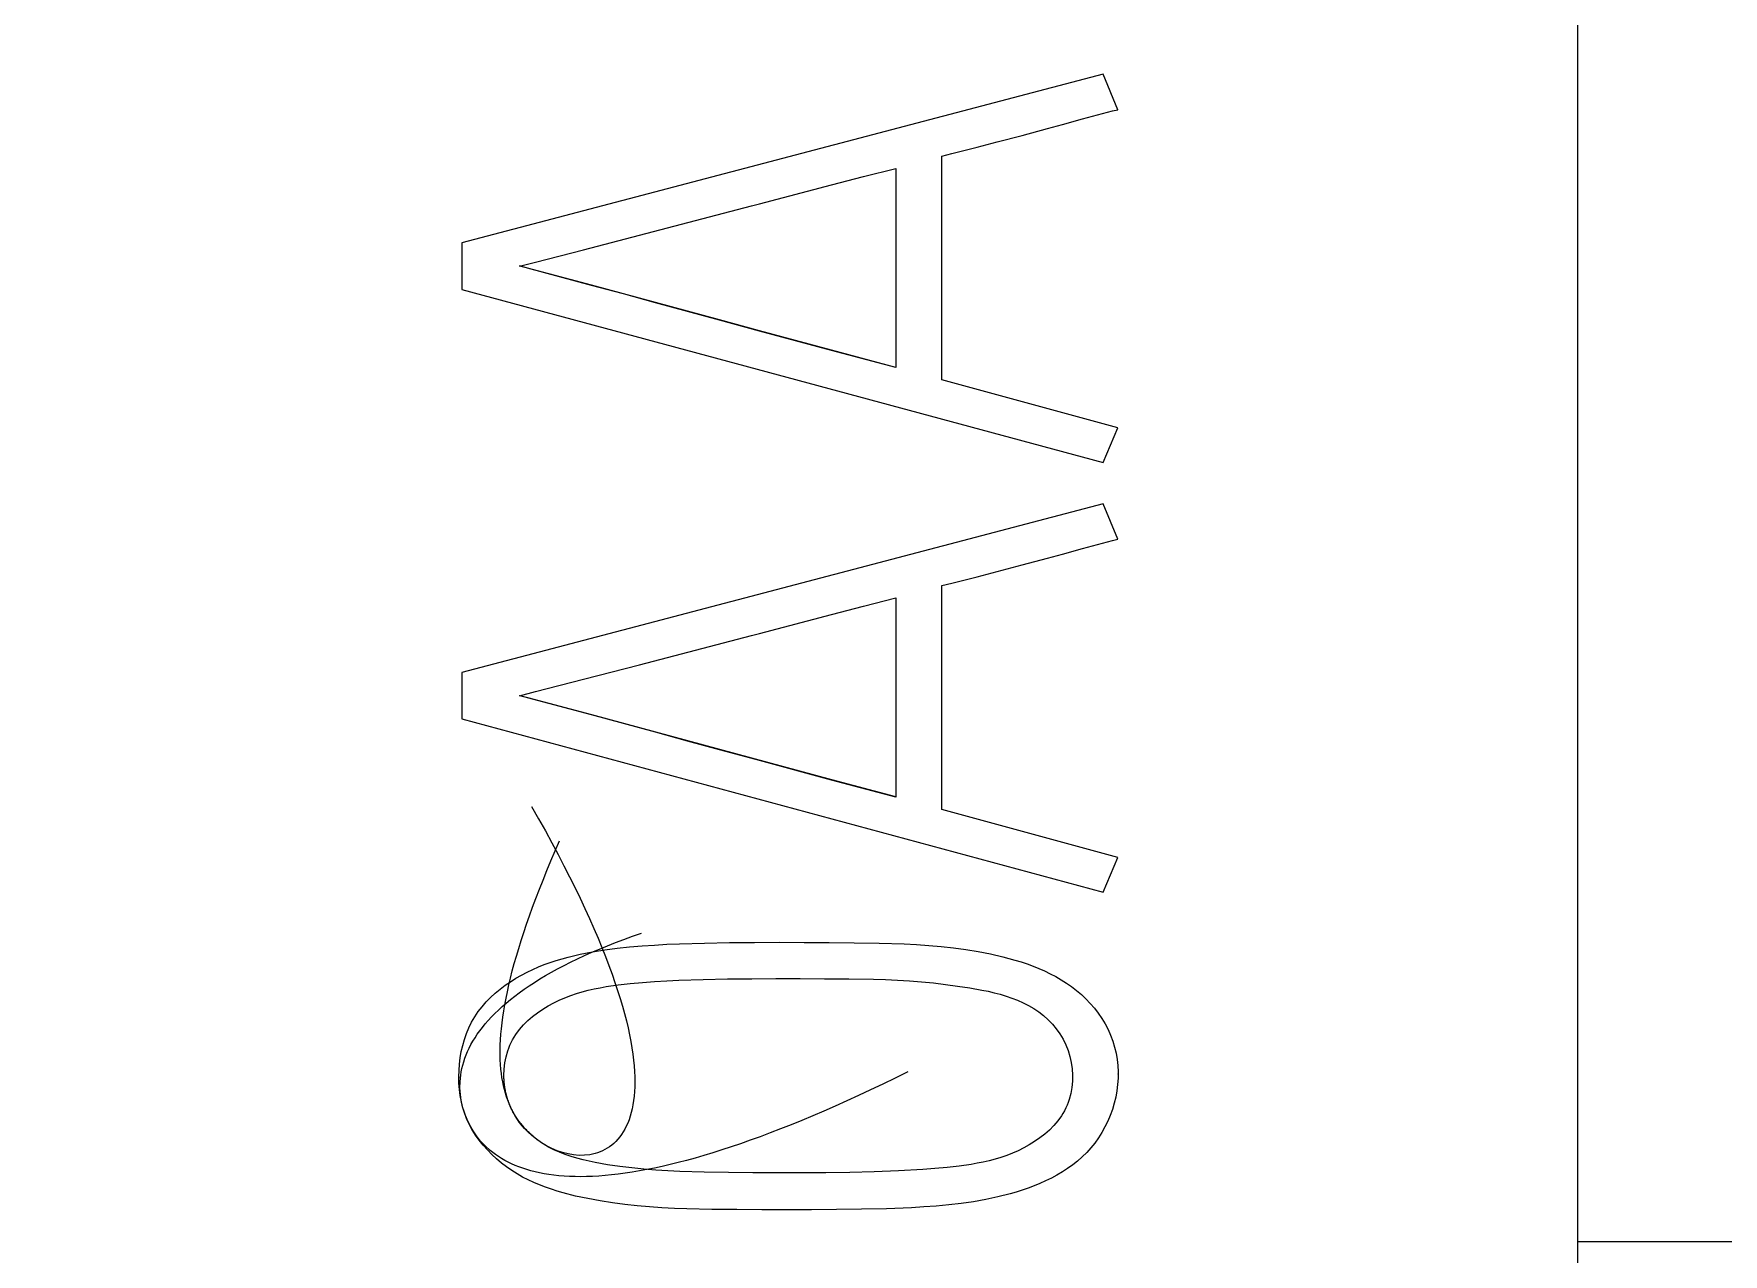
# Model space of a CAD drawing. Header units: millimetres. Extents: x 42356 to 50646, y 31507 to 39566.
# Drawn here: x 47896.203 to 47899.839, y 33830.461 to 33833.087 of the extents above; entities that cross this region are included whole.
import ezdxf

# ---------------------------------------------------------------- set-up
doc = ezdxf.new("R2010")
doc.units = ezdxf.units.MM
doc.set_wipeout_variables(frame=1)
doc.layers.add('000-PI-Oprema', color=30, linetype='Continuous', lineweight=5)
doc.layers.add('004-PI-DIN Šina', color=3, linetype='Continuous')

# ---------------------------------------------------------------- blocks, each defined once
blk = doc.blocks.new('*U116')
at = {"layer": '004-PI-DIN Šina'}
blk.add_lwpolyline([(0, 12.5), (650, 12.5)], dxfattribs=at)
blk = doc.blocks.new('6ES7193-6PA00-0AA0')
blk.add_wipeout([(47315.5808, 38480.0409), (47322.5808, 38480.0409), (47322.5808, 38362.9039), (47315.5808, 38362.9039)])
at = {"layer": '000-PI-Oprema'}
for p, q in [((47322.5808, 38362.9039), (47322.5808, 38480.0409)), ((47321.5594, 38438.7325), (47320.1788, 38438.3694)), ((47321.5905, 38438.6561), (47321.5594, 38438.7325)), ((47321.5905, 38438.6561), (47321.5905, 38438.6567)), ((47321.3852, 38438.6009), (47321.4392, 38438.6154)), ((47321.4392, 38438.6154), (47321.4716, 38438.6243)), ((47321.4716, 38438.6243), (47321.5147, 38438.6363)), ((47321.5147, 38438.6363), (47321.5363, 38438.6422)), ((47321.5363, 38438.6422), (47321.5579, 38438.6479)), ((47321.2878, 38438.5755), (47321.3311, 38438.5867)), ((47321.3311, 38438.5867), (47321.3852, 38438.6009)), ((47321.2118, 38438.5564), (47321.2335, 38438.5618)), ((47321.2118, 38438.0748), (47321.2118, 38438.5564)), ((47321.2335, 38438.5618), (47321.2878, 38438.5755)), ((47320.9749, 38438.4944), (47321.0438, 38438.5122)), ((47321.0438, 38438.5122), (47321.1128, 38438.5299)), ((47321.1128, 38438.5299), (47321.1128, 38438.1013)), ((47320.8199, 38438.4538), (47320.9232, 38438.4809)), ((47320.9232, 38438.4809), (47320.9749, 38438.4944)), ((47320.5617, 38438.3861), (47320.8027, 38438.4492)), ((47320.8027, 38438.4492), (47320.8199, 38438.4538)), ((47320.1788, 38438.3694), (47320.1788, 38438.2696)), ((47320.441, 38438.355), (47320.5617, 38438.3861)), ((47320.3031, 38438.3195), (47320.3375, 38438.3285)), ((47320.3375, 38438.3285), (47320.441, 38438.355)), ((47320.3203, 38438.3154), (47320.3031, 38438.32)), ((47320.3203, 38438.3149), (47320.3031, 38438.3195)), ((47320.4583, 38438.2788), (47320.3203, 38438.3154)), ((47320.4583, 38438.2783), (47320.3203, 38438.3149)), ((47320.1788, 38438.2696), (47321.5594, 38437.8971)), ((47320.5272, 38438.2602), (47320.4583, 38438.2788)), ((47320.5272, 38438.2597), (47320.4583, 38438.2783)), ((47320.5961, 38438.2414), (47320.5272, 38438.2602)), ((47320.5961, 38438.2409), (47320.5272, 38438.2597)), ((47320.6649, 38438.2226), (47320.5961, 38438.2414)), ((47320.6649, 38438.2221), (47320.5961, 38438.2409)), ((47320.7338, 38438.2038), (47320.6649, 38438.2226)), ((47320.7338, 38438.2033), (47320.6649, 38438.2221)), ((47320.8199, 38438.1805), (47320.7338, 38438.2038)), ((47320.8199, 38438.18), (47320.7338, 38438.2033)), ((47320.9749, 38438.1388), (47320.8199, 38438.1805)), ((47320.9749, 38438.1383), (47320.8199, 38438.18)), ((47321.1128, 38438.1018), (47320.9749, 38438.1388)), ((47321.1128, 38438.1013), (47320.9749, 38438.1383)), ((47321.5905, 38437.9719), (47321.2118, 38438.0748)), ((47321.5594, 38437.8971), (47321.5905, 38437.9719)), ((47321.5594, 38437.8083), (47320.1788, 38437.4451)), ((47321.5905, 38437.7319), (47321.5594, 38437.8083)), ((47321.4716, 38437.7), (47321.5147, 38437.7121)), ((47321.5147, 38437.7121), (47321.5363, 38437.718)), ((47321.5363, 38437.718), (47321.5579, 38437.7237)), ((47321.5905, 38437.7319), (47321.5905, 38437.7324)), ((47321.3311, 38437.6624), (47321.3852, 38437.6767)), ((47321.3852, 38437.6767), (47321.4392, 38437.6912)), ((47321.4392, 38437.6912), (47321.4716, 38437.7)), ((47321.2118, 38437.6322), (47321.2335, 38437.6376)), ((47321.2335, 38437.6376), (47321.2878, 38437.6513)), ((47321.2878, 38437.6513), (47321.3311, 38437.6624)), ((47321.0438, 38437.588), (47321.1128, 38437.6057)), ((47321.1128, 38437.6057), (47321.1128, 38437.1771)), ((47321.2118, 38437.1506), (47321.2118, 38437.6322)), ((47320.9232, 38437.5567), (47320.9749, 38437.5701)), ((47320.9749, 38437.5701), (47321.0438, 38437.588)), ((47320.5617, 38437.4619), (47320.8027, 38437.525)), ((47320.8027, 38437.525), (47320.8199, 38437.5295)), ((47320.8199, 38437.5295), (47320.9232, 38437.5567)), ((47320.441, 38437.4308), (47320.5617, 38437.4619)), ((47320.1788, 38437.4451), (47320.1788, 38437.3454)), ((47320.3375, 38437.4043), (47320.441, 38437.4308)), ((47320.3031, 38437.3953), (47320.3375, 38437.4043)), ((47320.3203, 38437.3907), (47320.3031, 38437.3953)), ((47320.3213, 38437.3909), (47320.3041, 38437.3955)), ((47320.4583, 38437.3541), (47320.3203, 38437.3907)), ((47320.4591, 38437.3544), (47320.3213, 38437.3909)), ((47320.1788, 38437.3454), (47321.5594, 38436.9729)), ((47320.5272, 38437.3355), (47320.4583, 38437.3541)), ((47320.5279, 38437.3358), (47320.4591, 38437.3544)), ((47320.5961, 38437.3167), (47320.5272, 38437.3355)), ((47320.6655, 38437.2982), (47320.5279, 38437.3358)), ((47320.6649, 38437.2978), (47320.5961, 38437.3167)), ((47320.7338, 38437.2791), (47320.6649, 38437.2978)), ((47320.7342, 38437.2795), (47320.6655, 38437.2982)), ((47320.8199, 38437.2558), (47320.7338, 38437.2791)), ((47320.9751, 38437.2145), (47320.7342, 38437.2795)), ((47320.9749, 38437.214), (47320.8199, 38437.2558)), ((47321.1128, 38437.1771), (47320.9749, 38437.214)), ((47321.1128, 38437.1776), (47320.9751, 38437.2145)), ((47321.5905, 38437.0477), (47321.2118, 38437.1506)), ((47321.5594, 38436.9729), (47321.5905, 38437.0477)), ((47321.5914, 38436.5813), (47321.5914, 38436.5822)), ((47320.1727, 38436.5756), (47320.1727, 38436.5747))]:
    blk.add_line(p, q, dxfattribs=at)
for points in [[(47321.5579, 38438.6479), (47321.5796, 38438.6534), (47321.5905, 38438.6561)], [(47321.5579, 38437.7237), (47321.5796, 38437.7292), (47321.5905, 38437.7319)], [(47320.3292, 38437.1571), (47320.3443, 38437.1305), (47320.3589, 38437.1044), (47320.3728, 38437.0789), (47320.3862, 38437.0539), (47320.3989, 38437.0295), (47320.4111, 38437.0057), (47320.4227, 38436.9824), (47320.4337, 38436.9597), (47320.4441, 38436.9375), (47320.454, 38436.9158), (47320.4633, 38436.8947), (47320.4722, 38436.874), (47320.4805, 38436.8539), (47320.4882, 38436.8344), (47320.4955, 38436.8153), (47320.5023, 38436.7967), (47320.5086, 38436.7787), (47320.5144, 38436.7611), (47320.5198, 38436.744), (47320.5247, 38436.7275), (47320.5291, 38436.7114), (47320.5332, 38436.6957), (47320.5368, 38436.6806), (47320.5399, 38436.6659), (47320.5427, 38436.6517), (47320.5451, 38436.6379), (47320.547, 38436.6246), (47320.5486, 38436.6117), (47320.5498, 38436.5993), (47320.5507, 38436.5873), (47320.5512, 38436.5758), (47320.5514, 38436.5647), (47320.5512, 38436.554), (47320.5507, 38436.5437), (47320.5499, 38436.5338), (47320.5487, 38436.5244), (47320.5473, 38436.5153), (47320.5456, 38436.5067), (47320.5436, 38436.4985), (47320.5414, 38436.4906), (47320.5389, 38436.4831), (47320.5361, 38436.476), (47320.5331, 38436.4693), (47320.5299, 38436.463), (47320.5265, 38436.457), (47320.5228, 38436.4514), (47320.5189, 38436.4461), (47320.5149, 38436.4412), (47320.5106, 38436.4366), (47320.5062, 38436.4324), (47320.5017, 38436.4285), (47320.4969, 38436.425), (47320.492, 38436.4218), (47320.487, 38436.4189), (47320.4819, 38436.4163), (47320.4766, 38436.414), (47320.4713, 38436.4121), (47320.4658, 38436.4104), (47320.4602, 38436.4091), (47320.4546, 38436.408), (47320.4431, 38436.4068), (47320.4315, 38436.4066), (47320.4197, 38436.4076), (47320.4078, 38436.4095), (47320.396, 38436.4125), (47320.3842, 38436.4165), (47320.3726, 38436.4214), (47320.3613, 38436.4271), (47320.3503, 38436.4338), (47320.3397, 38436.4412), (47320.3296, 38436.4494), (47320.32, 38436.4583), (47320.311, 38436.468), (47320.3027, 38436.4783), (47320.2952, 38436.4892), (47320.2886, 38436.5007), (47320.2829, 38436.5127), (47320.2781, 38436.5252), (47320.2744, 38436.5382), (47320.2718, 38436.5514), (47320.2702, 38436.5649), (47320.2696, 38436.5784), (47320.2701, 38436.5919), (47320.2716, 38436.6053), (47320.2742, 38436.6185), (47320.2779, 38436.6313), (47320.2801, 38436.6375), (47320.2827, 38436.6436), (47320.2855, 38436.6496), (47320.2885, 38436.6554), (47320.2954, 38436.6666), (47320.3032, 38436.6772), (47320.3119, 38436.6871), (47320.3214, 38436.6965), (47320.3315, 38436.7052), (47320.3422, 38436.7134), (47320.3534, 38436.721), (47320.3649, 38436.728), (47320.3768, 38436.7344), (47320.3888, 38436.7402), (47320.4011, 38436.7455), (47320.4134, 38436.7502), (47320.4259, 38436.7545), (47320.4384, 38436.7583), (47320.4511, 38436.7617), (47320.4639, 38436.7647), (47320.4767, 38436.7673), (47320.4896, 38436.7696), (47320.5155, 38436.7734), (47320.5416, 38436.7763), (47320.5678, 38436.7787), (47320.5939, 38436.7806), (47320.62, 38436.7821), (47320.6462, 38436.7833), (47320.6984, 38436.785), (47320.7507, 38436.786), (47320.8029, 38436.7865), (47320.8552, 38436.7868), (47320.9075, 38436.7868), (47320.9598, 38436.7865), (47321.0122, 38436.7861), (47321.0647, 38436.7853), (47321.0908, 38436.7846), (47321.1168, 38436.7835), (47321.1427, 38436.782), (47321.1684, 38436.78), (47321.1941, 38436.7775), (47321.2198, 38436.7744), (47321.2458, 38436.7709), (47321.272, 38436.7669), (47321.2984, 38436.7622), (47321.3115, 38436.7595), (47321.3246, 38436.7564), (47321.3375, 38436.753), (47321.3503, 38436.7492), (47321.3629, 38436.745), (47321.3751, 38436.7402), (47321.3871, 38436.7349), (47321.3987, 38436.729), (47321.41, 38436.7224), (47321.4207, 38436.7151), (47321.431, 38436.7071), (47321.4408, 38436.6983), (47321.4499, 38436.6888), (47321.4584, 38436.6786), (47321.466, 38436.6677), (47321.4729, 38436.6563), (47321.4789, 38436.6444), (47321.4838, 38436.632), (47321.4878, 38436.6192), (47321.4907, 38436.6061), (47321.4926, 38436.5928), (47321.4935, 38436.5794), (47321.4933, 38436.566), (47321.492, 38436.5527), (47321.4896, 38436.5396), (47321.4862, 38436.5268), (47321.4841, 38436.5206), (47321.4816, 38436.5145), (47321.479, 38436.5085), (47321.476, 38436.5026), (47321.4728, 38436.4969), (47321.4693, 38436.4914), (47321.4616, 38436.4807), (47321.453, 38436.4706), (47321.4437, 38436.4611), (47321.4336, 38436.4522), (47321.4229, 38436.4439), (47321.4118, 38436.4361), (47321.4002, 38436.429), (47321.3883, 38436.4225), (47321.3762, 38436.4165), (47321.364, 38436.4112), (47321.3517, 38436.4064), (47321.3392, 38436.4021), (47321.3266, 38436.3983), (47321.3139, 38436.395), (47321.3012, 38436.392), (47321.2884, 38436.3895), (47321.2755, 38436.3872), (47321.2495, 38436.3835), (47321.2234, 38436.3807), (47321.1973, 38436.3783), (47321.1711, 38436.3763), (47321.1188, 38436.3733), (47321.0666, 38436.3712), (47321.0144, 38436.3699), (47320.9623, 38436.3693), (47320.9101, 38436.3691), (47320.8578, 38436.3692), (47320.8053, 38436.3693), (47320.7527, 38436.3696), (47320.7004, 38436.3705), (47320.6484, 38436.3721), (47320.6225, 38436.3733), (47320.5967, 38436.3749), (47320.5709, 38436.377), (47320.5449, 38436.3795), (47320.5188, 38436.3827)], [(47320.5188, 38436.3827), (47320.4925, 38436.3865), (47320.4661, 38436.3911), (47320.4529, 38436.3938), (47320.4399, 38436.3969), (47320.4269, 38436.4003), (47320.4142, 38436.4041), (47320.4016, 38436.4084), (47320.3893, 38436.4132), (47320.3774, 38436.4186), (47320.3657, 38436.4245), (47320.3545, 38436.431), (47320.3437, 38436.4383), (47320.3334, 38436.4462), (47320.3235, 38436.4549), (47320.3143, 38436.4643), (47320.3056, 38436.4746), (47320.2976, 38436.4858), (47320.2939, 38436.4918), (47320.2903, 38436.4979), (47320.2869, 38436.5044), (47320.2837, 38436.511), (47320.2807, 38436.5179), (47320.2779, 38436.5251), (47320.2753, 38436.5325), (47320.2729, 38436.5402), (47320.2707, 38436.5482), (47320.2688, 38436.5564), (47320.267, 38436.565), (47320.2655, 38436.5738), (47320.2643, 38436.5829), (47320.2632, 38436.5923), (47320.2624, 38436.6021), (47320.2619, 38436.6121), (47320.2616, 38436.6224), (47320.2616, 38436.6331), (47320.2619, 38436.6441), (47320.2624, 38436.6554), (47320.2632, 38436.6671), (47320.2643, 38436.6791), (47320.2657, 38436.6914), (47320.2674, 38436.7041), (47320.2694, 38436.7172), (47320.2716, 38436.7306), (47320.2742, 38436.7444), (47320.2771, 38436.7585), (47320.2804, 38436.7731), (47320.2839, 38436.788), (47320.2878, 38436.8033), (47320.292, 38436.819), (47320.2966, 38436.8351), (47320.3015, 38436.8516), (47320.3068, 38436.8685), (47320.3124, 38436.8859), (47320.3184, 38436.9036), (47320.3247, 38436.9218), (47320.3315, 38436.9404), (47320.3386, 38436.9595), (47320.3461, 38436.979), (47320.354, 38436.9989), (47320.3622, 38437.0193), (47320.3709, 38437.0402), (47320.38, 38437.0615), (47320.3895, 38437.0833)], [(47320.6098, 38436.2938), (47320.5831, 38436.2956), (47320.5563, 38436.2979), (47320.5296, 38436.3009), (47320.503, 38436.3044), (47320.4765, 38436.3086), (47320.45, 38436.3135), (47320.4237, 38436.3191), (47320.3975, 38436.3257), (47320.3846, 38436.3295), (47320.3718, 38436.3335), (47320.3591, 38436.338), (47320.3465, 38436.3428), (47320.3341, 38436.348), (47320.3219, 38436.3537), (47320.3099, 38436.3599), (47320.2982, 38436.3666), (47320.2866, 38436.3739), (47320.2754, 38436.3817), (47320.2644, 38436.3901), (47320.2539, 38436.3989), (47320.2438, 38436.4083), (47320.2342, 38436.4181), (47320.2251, 38436.4284), (47320.2166, 38436.4391), (47320.2087, 38436.4502), (47320.2016, 38436.4618), (47320.1951, 38436.4736), (47320.1895, 38436.4859), (47320.1847, 38436.4984), (47320.1809, 38436.5113), (47320.1779, 38436.5244), (47320.176, 38436.5378), (47320.1751, 38436.5515), (47320.1754, 38436.5654), (47320.1768, 38436.5794), (47320.1779, 38436.5866), (47320.1794, 38436.5937), (47320.1812, 38436.6009), (47320.1833, 38436.6081), (47320.1857, 38436.6154), (47320.1884, 38436.6227), (47320.1915, 38436.63), (47320.195, 38436.6374), (47320.1988, 38436.6447), (47320.203, 38436.6521), (47320.2075, 38436.6595), (47320.2124, 38436.667), (47320.2177, 38436.6744), (47320.2234, 38436.6819), (47320.2294, 38436.6893), (47320.2359, 38436.6968), (47320.2428, 38436.7043), (47320.2501, 38436.7118), (47320.2578, 38436.7192), (47320.2659, 38436.7267), (47320.2745, 38436.7342), (47320.2835, 38436.7416), (47320.2929, 38436.7491), (47320.3028, 38436.7565), (47320.3132, 38436.7639), (47320.324, 38436.7713), (47320.3353, 38436.7787), (47320.347, 38436.786), (47320.3593, 38436.7933), (47320.372, 38436.8006), (47320.3853, 38436.8079), (47320.399, 38436.8151), (47320.4133, 38436.8222), (47320.4281, 38436.8294), (47320.4434, 38436.8365), (47320.4592, 38436.8435), (47320.4755, 38436.8505), (47320.4924, 38436.8575), (47320.5099, 38436.8644), (47320.5279, 38436.8712), (47320.5465, 38436.878), (47320.5656, 38436.8847)], [(47321.1391, 38436.5864), (47321.1119, 38436.5729), (47321.085, 38436.5599), (47321.0587, 38436.5474), (47321.0329, 38436.5353), (47321.0075, 38436.5237), (47320.9826, 38436.5125), (47320.9581, 38436.5018), (47320.9342, 38436.4915), (47320.9107, 38436.4817), (47320.8876, 38436.4723), (47320.865, 38436.4633), (47320.8428, 38436.4547), (47320.8211, 38436.4466), (47320.7998, 38436.4389), (47320.7789, 38436.4315), (47320.7585, 38436.4246), (47320.7385, 38436.4181), (47320.719, 38436.4119), (47320.6998, 38436.4061), (47320.6811, 38436.4007), (47320.6628, 38436.3957), (47320.6449, 38436.391), (47320.6274, 38436.3867), (47320.6103, 38436.3828), (47320.5936, 38436.3792), (47320.5772, 38436.3759), (47320.5613, 38436.3729), (47320.5458, 38436.3703), (47320.5306, 38436.3681), (47320.5159, 38436.3661), (47320.5014, 38436.3644), (47320.4874, 38436.3631), (47320.4737, 38436.362), (47320.4604, 38436.3613), (47320.4475, 38436.3608), (47320.4349, 38436.3607), (47320.4227, 38436.3608), (47320.4108, 38436.3611), (47320.3992, 38436.3618), (47320.388, 38436.3627), (47320.3771, 38436.3639), (47320.3666, 38436.3653), (47320.3564, 38436.3669), (47320.3465, 38436.3688), (47320.3369, 38436.3709), (47320.3277, 38436.3733), (47320.3187, 38436.3759), (47320.3101, 38436.3787), (47320.3018, 38436.3817), (47320.2937, 38436.3849), (47320.286, 38436.3883), (47320.2786, 38436.3919), (47320.2714, 38436.3957), (47320.2646, 38436.3997), (47320.258, 38436.4038), (47320.2517, 38436.4081), (47320.2457, 38436.4126), (47320.2399, 38436.4173), (47320.2292, 38436.427), (47320.2195, 38436.4373), (47320.2109, 38436.4482), (47320.2032, 38436.4595), (47320.1964, 38436.4712), (47320.1906, 38436.4834), (47320.1856, 38436.4959), (47320.1815, 38436.5087), (47320.1782, 38436.5217), (47320.1757, 38436.535), (47320.174, 38436.5484), (47320.173, 38436.5619), (47320.1727, 38436.5755), (47320.1731, 38436.5892), (47320.1741, 38436.6028), (47320.1757, 38436.6163), (47320.178, 38436.6297), (47320.181, 38436.643), (47320.1847, 38436.656), (47320.1891, 38436.6687), (47320.1943, 38436.6811), (47320.2002, 38436.6931), (47320.2069, 38436.7047), (47320.2144, 38436.7158), (47320.2226, 38436.7264), (47320.2315, 38436.7365), (47320.241, 38436.7462), (47320.251, 38436.7554), (47320.2615, 38436.7642), (47320.2724, 38436.7724), (47320.2837, 38436.7802), (47320.2953, 38436.7875), (47320.3072, 38436.7944), (47320.3194, 38436.8007), (47320.3316, 38436.8066), (47320.3441, 38436.812), (47320.3566, 38436.817), (47320.3693, 38436.8216), (47320.382, 38436.8258), (47320.3949, 38436.8296), (47320.4079, 38436.8331), (47320.434, 38436.8393), (47320.4604, 38436.8443), (47320.4869, 38436.8485), (47320.5135, 38436.8521), (47320.5402, 38436.855), (47320.567, 38436.8573), (47320.5938, 38436.8591), (47320.6206, 38436.8606), (47320.6475, 38436.8617), (47320.7012, 38436.8633), (47320.7549, 38436.8643), (47320.8086, 38436.8648), (47320.8622, 38436.865), (47320.9159, 38436.8648), (47320.9696, 38436.8645), (47321.0234, 38436.864), (47321.0772, 38436.8632), (47321.1309, 38436.8615), (47321.1577, 38436.8601), (47321.1844, 38436.8583), (47321.211, 38436.856), (47321.2375, 38436.8531), (47321.2639, 38436.8495), (47321.2904, 38436.8452), (47321.3168, 38436.84), (47321.3432, 38436.8339), (47321.3695, 38436.8268), (47321.3826, 38436.8228), (47321.3955, 38436.8184), (47321.4083, 38436.8138), (47321.4209, 38436.8087), (47321.4333, 38436.8032), (47321.4455, 38436.7974), (47321.4574, 38436.7911), (47321.469, 38436.7844), (47321.4804, 38436.7772), (47321.4914, 38436.7695), (47321.502, 38436.7613), (47321.5123, 38436.7525), (47321.5222, 38436.7432), (47321.5315, 38436.7334), (47321.5404, 38436.7231), (47321.5487, 38436.7123), (47321.5564, 38436.7011), (47321.5634, 38436.6895), (47321.5697, 38436.6775), (47321.5752, 38436.6652), (47321.5799, 38436.6525), (47321.5838, 38436.6396), (47321.5869, 38436.6265), (47321.5892, 38436.6131), (47321.5907, 38436.5997), (47321.5914, 38436.5861), (47321.5913, 38436.5725), (47321.5904, 38436.5589), (47321.5887, 38436.5454), (47321.5862, 38436.5319), (47321.583, 38436.5186), (47321.5791, 38436.5055), (47321.5745, 38436.4926), (47321.5692, 38436.4799), (47321.5632, 38436.4676), (47321.5566, 38436.4557), (47321.5494, 38436.4442), (47321.5415, 38436.4331), (47321.533, 38436.4226), (47321.524, 38436.4126), (47321.5144, 38436.4031), (47321.5043, 38436.3942), (47321.4938, 38436.3859), (47321.4828, 38436.3781), (47321.4715, 38436.3708), (47321.4598, 38436.3639), (47321.4478, 38436.3575), (47321.4355, 38436.3515), (47321.4231, 38436.346), (47321.4105, 38436.3408), (47321.3977, 38436.336), (47321.3849, 38436.3316), (47321.372, 38436.3275), (47321.359, 38436.3237), (47321.3329, 38436.317), (47321.3066, 38436.3114), (47321.2802, 38436.3067), (47321.2536, 38436.3029), (47321.2269, 38436.2999), (47321.2002, 38436.2974), (47321.1734, 38436.2955), (47321.1466, 38436.2939), (47321.0929, 38436.2917), (47321.0393, 38436.2905), (47320.9856, 38436.2899), (47320.9319, 38436.2897), (47320.8782, 38436.2896), (47320.8245, 38436.2897), (47320.7708, 38436.29), (47320.7171, 38436.2904), (47320.6634, 38436.2915), (47320.6366, 38436.2925), (47320.6098, 38436.2938)], [(47320.2707, 38436.5605), (47320.2704, 38436.5632), (47320.2701, 38436.566), (47320.2699, 38436.5688), (47320.2698, 38436.5716), (47320.2697, 38436.5743), (47320.2696, 38436.5771), (47320.2696, 38436.5799)], [(47320.2728, 38436.5468), (47320.2723, 38436.5495), (47320.2718, 38436.5522), (47320.2714, 38436.555), (47320.271, 38436.5577)], [(47320.3338, 38436.4467), (47320.3318, 38436.4484), (47320.3297, 38436.4502), (47320.3277, 38436.4519), (47320.3257, 38436.4537), (47320.3238, 38436.4556), (47320.3218, 38436.4574), (47320.3199, 38436.4593), (47320.318, 38436.4612), (47320.3162, 38436.4632), (47320.3143, 38436.4651), (47320.3125, 38436.4672), (47320.3108, 38436.4692), (47320.309, 38436.4712), (47320.3073, 38436.4733), (47320.3056, 38436.4754), (47320.3039, 38436.4776), (47320.3023, 38436.4797), (47320.3007, 38436.4819), (47320.2992, 38436.4842), (47320.2976, 38436.4864), (47320.2962, 38436.4887), (47320.2947, 38436.491), (47320.2933, 38436.4933), (47320.2919, 38436.4956), (47320.2905, 38436.498), (47320.2892, 38436.5004), (47320.288, 38436.5028), (47320.2867, 38436.5052), (47320.2856, 38436.5077), (47320.2844, 38436.5101), (47320.2833, 38436.5126), (47320.2822, 38436.5151), (47320.2812, 38436.5177), (47320.2802, 38436.5202), (47320.2793, 38436.5228), (47320.2784, 38436.5254), (47320.2775, 38436.528), (47320.2767, 38436.5307), (47320.276, 38436.5333), (47320.2752, 38436.536), (47320.2745, 38436.5387), (47320.2739, 38436.5414), (47320.2733, 38436.5441)]]:
    blk.add_lwpolyline(points, dxfattribs=at)

msp = doc.modelspace()

# ---------------------------------------------------------------- block references
msp.add_blockref('*U116', (47497.5259, 33817.989))

# ---------------------------------------------------------------- next in the draw order: block references
at = {"layer": '000-PI-Oprema'}
msp.add_blockref('6ES7193-6PA00-0AA0', (576.9451, -4605.7324), dxfattribs=at)

doc.saveas('drawing.dxf')
